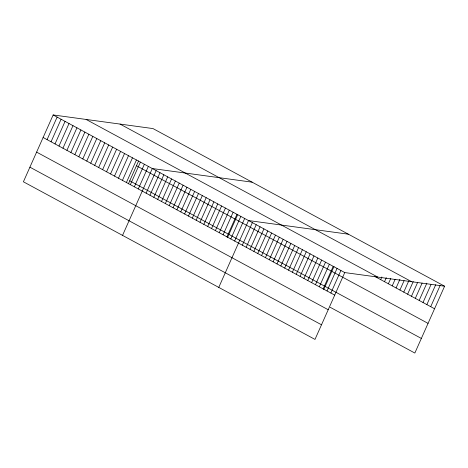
<?xml version="1.0" encoding="UTF-8"?>
<svg xmlns="http://www.w3.org/2000/svg" width="468" height="468" viewBox="0 0 468 468"><rect width="100%" height="100%" fill="white"/><g stroke="black" fill="none" stroke-linecap="round" stroke-linejoin="round"><path stroke-width="0.7" d="M444.6 286.211L153.007 128.583L53.159 114.947L23.4 181.789L314.993 339.417L344.752 272.575L444.6 286.211L414.841 353.053L330.162 307.277M47.087 139.634L57.125 117.094M51.053 141.781L61.092 119.235M55.019 143.922L65.058 121.376M58.986 146.069L69.024 123.523M62.952 148.21L72.99 125.664M66.918 150.357L76.951 127.811M70.879 152.498L80.917 129.952M74.845 154.645L84.883 132.099M78.811 156.786L88.85 134.24M82.777 158.933L92.816 136.387M86.744 161.074L96.782 138.528M90.71 163.215L100.749 140.675M94.676 165.362L104.715 142.816M98.643 167.503L108.681 144.957M102.609 169.65L112.642 147.104M106.569 171.791L116.608 149.245M110.536 173.938L120.574 151.392M114.502 176.079L124.541 153.533M118.468 178.226L128.507 155.68M122.435 180.367L132.473 157.821M126.401 182.514L136.44 159.968M128.396 183.854L138.627 160.875M130.367 184.655L140.406 162.109M134.334 186.796L144.372 164.256M138.3 188.943L148.338 166.397M122.54 235.381L152.299 168.538L252.147 182.175M146.115 193.167L156.148 170.621M149.959 195.25L159.998 172.704M153.808 197.326L163.847 174.78M157.657 199.409L167.696 176.863M161.507 201.492L171.545 178.946M165.356 203.568L175.395 181.028M169.205 205.651L179.244 183.105M173.055 207.733L183.093 185.188M176.904 209.81L186.943 187.27M180.753 211.893L190.792 189.347M184.603 213.975L194.641 191.43M188.452 216.052L198.49 193.512M192.301 218.135L202.34 195.589M196.15 220.217L206.189 197.671M200 222.294L210.038 199.754M203.849 224.377L213.888 201.831M207.698 226.459L217.737 203.913M211.548 228.542L221.586 205.996M215.397 230.619L225.436 208.073M219.246 232.701L229.285 210.155M223.096 234.784L233.134 212.238M226.945 236.861L236.978 214.315M227.542 237.446L237.773 214.467M230.794 238.943L240.827 216.397M234.643 241.026L244.676 218.48M218.767 287.399L248.526 220.557L348.373 234.193M242.336 245.185L252.375 222.639M246.186 247.268L256.224 224.722M250.035 249.345L260.073 226.799M253.884 251.427L263.923 228.881M257.733 253.51L267.772 230.964M261.583 255.586L271.621 233.041M265.432 257.669L275.471 235.123M269.281 259.752L279.32 237.206M273.131 261.828L283.169 239.283M276.98 263.911L287.019 241.365M280.829 265.994L290.868 243.448M284.679 268.07L294.717 245.524M288.528 270.153L298.566 247.607M292.377 272.236L302.416 249.69M296.226 274.312L306.265 251.766M300.076 276.395L310.114 253.849M303.925 278.478L313.964 255.932M307.774 280.554L317.813 258.014M311.624 282.637L321.662 260.091M315.473 284.719L325.506 262.174M319.322 286.796L329.355 264.256M323.172 288.879L333.204 266.333M323.768 289.464L334 266.485M327.021 290.961L337.054 268.416M330.864 293.038L340.903 270.498M380.677 279.63L381.859 276.974M384.526 281.707L386.293 277.729M388.376 283.789L390.733 278.483M392.225 285.872L395.173 279.238M396.074 287.949L399.912 279.332M399.924 290.031L404.054 280.747M403.767 292.114L408.786 280.841M407.616 294.191L413.226 281.596M411.466 296.273L417.667 282.35M415.315 298.356L422.107 283.105M419.164 300.433L426.839 283.193M423.013 302.515L430.987 284.614M426.863 304.598L435.72 284.702M430.712 306.675L440.16 285.457M120.054 124.084L411.653 281.713M86.106 119.445L377.705 277.074M374.903 276.506L434.561 308.757M53.159 114.947L344.752 272.575M136.457 165.748L428.056 323.376M129.753 180.806L421.346 338.434M43.12 137.493L334.714 295.121M36.615 152.112L328.208 309.74M29.905 167.17L321.504 324.798"/></g></svg>
